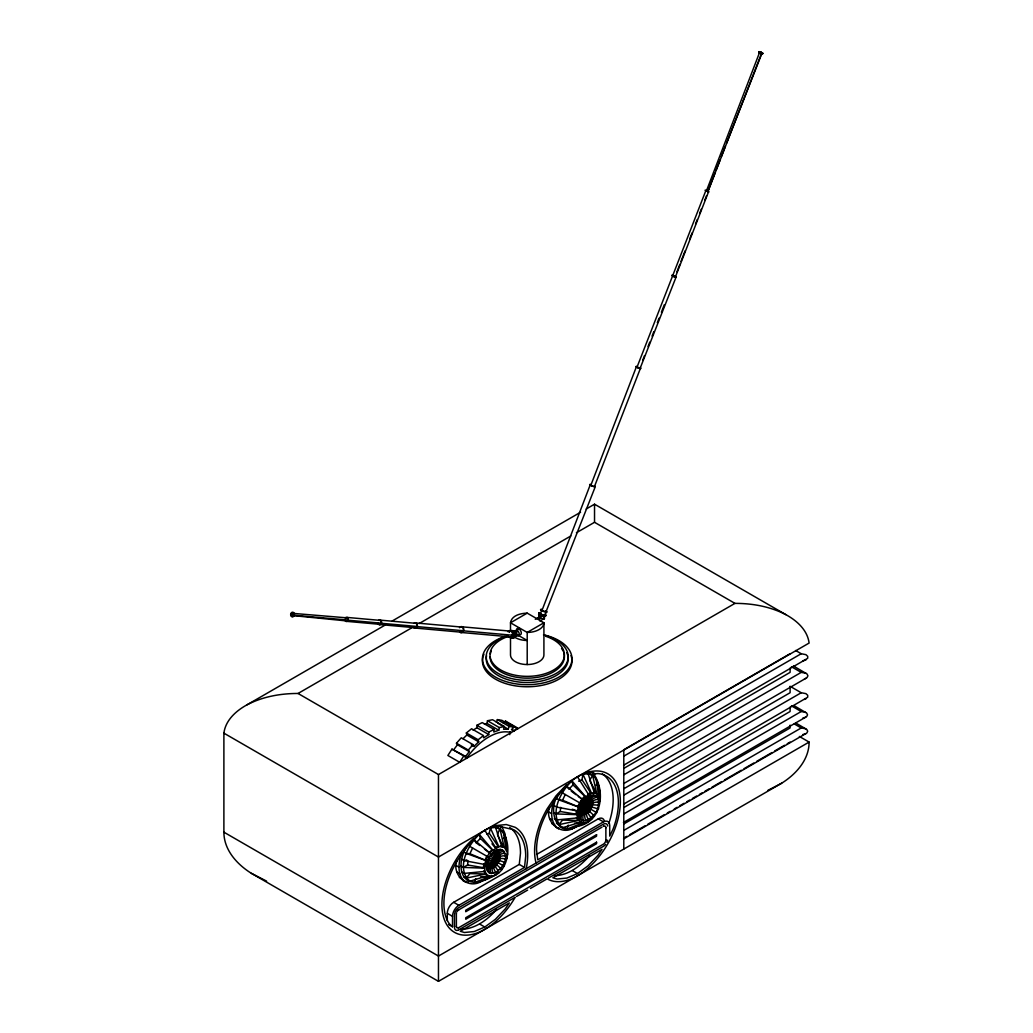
<?xml version="1.0" encoding="UTF-8"?>
<svg xmlns="http://www.w3.org/2000/svg" width="1033" height="1033" viewBox="0 0 1033 1033"><rect width="100%" height="100%" fill="white"/><g stroke="black" fill="none" stroke-linecap="round" stroke-linejoin="round"><path stroke-width="1.5" d="M447.302 920.777L447.302 913.327A8.845 5.1 -60 0 1 453.668 902.3L519.276 864.414L520.477 853.181A57.835 33.392 -60 0 0 509.734 827.472M452.519 926.769L452.519 916.336A8.845 5.1 -60 0 1 458.884 905.321L524.506 867.436L525.707 856.189A57.835 33.392 -60 0 0 513.724 829.719L495.905 825.574C482.153 829.409 472.197 839.403 464.359 850.714A57.835 33.392 -60 0 0 449.381 923.864L452.519 926.769L448.606 924.509M456.392 926.562L456.366 914.037A3.396 1.963 -60 0 1 456.547 912.849M588.59 796.34A7.154 4.132 60 0 0 586.421 799.555C596.867 812.622 573.367 823.611 583.322 802.305C598.714 791.795 593.019 814.469 580.43 808.322A7.154 2.918 11.6 0 0 578.867 810.582C576.156 830.364 598.365 816.806 598.327 805.366C601.025 785.584 578.816 799.129 578.867 810.582M605.88 840.255L605.867 827.446M292.868 615.849L291.745 614.7L292.752 613.305M293.514 615.423A1.356 1.072 -84.9 0 0 292.92 613.228A1.356 1.072 -84.9 0 0 291.745 615.061A1.356 1.072 -84.9 0 0 293.566 615.423A1.446 1.136 -84.9 0 0 292.933 613.15A1.356 1.072 -84.9 0 0 291.693 615.048A1.446 1.136 -84.9 0 0 293.566 615.474A1.356 1.072 -84.9 0 0 292.972 613.24A1.446 1.136 -84.9 0 0 291.629 615.087A1.356 1.072 -84.9 0 0 293.514 615.423L293.424 613.589M516.268 633.603L515.377 631.176L511.335 630.801M593.626 815.14A7.154 1.511 38.8 0 1 589.52 811.137L588.59 807.974L583.322 802.305A7.154 1.511 38.8 0 1 582.87 801.117M799.361 736.452L809.11 742.081C809.123 759.862 795.939 774.285 781.658 783.221L438.47 981.35L251.342 873.311C237.061 864.376 223.877 849.965 223.89 832.172L223.89 733.146C225.543 720.13 236.234 710.652 247.184 704.726L385.283 624.991M473.127 730.202L476.923 727.736L476.923 725.282L482.243 722.596L494.058 729.427L493.787 731.997L498.771 730.228L499.301 727.568L504.375 726.561L503.587 729.272L508.171 729.143L509.192 726.419L513.685 727.155L511.839 729.75L514.085 730.886L517.339 727.878L505.524 721.06L503.355 723.061M482.346 880.671C469.163 890.42 451.821 875.958 456.638 861.083M465.78 882.311C456.625 875.674 458.329 862.49 461.661 853.129M494.536 826.452C512.42 831.552 511.684 866.351 495.93 874.886C486.336 879.612 472.249 887.876 463.778 876.72C458.613 867.694 461.377 856.46 465.818 847.706M487.718 875.7L469.641 881.304C455.773 868.017 467.691 845.304 479.26 834.341L492.922 850.249C483.16 855.466 479.544 881.962 495.93 874.886L495.039 874.37M460.899 866.003L463.365 867.423L467.575 864.995L468.014 860.876M463.365 867.423L484.309 868.172L483.431 867.668L483.818 863.962L484.709 864.479L464.088 860.592L461.635 859.172M486.453 866.945C484.361 857.183 502.864 840.397 505.408 855.995C507.5 865.757 488.996 882.544 486.453 866.945A5.604 3.241 0 0 1 487.537 863.82L489.358 857.674M505.654 848.132L506.247 842.67M575.007 827.149C561.836 836.872 544.52 822.436 549.324 807.574M558.453 828.789C549.724 822.5 550.834 809.975 553.959 800.937M536.631 854.433L598.262 818.859L603.479 821.868A9.09 5.242 -60 0 1 609.728 825.47L609.728 836.097L612.905 829.473A57.874 33.418 -60 0 0 597.926 773.562L595.047 773.859L592.58 772.439C605.893 789.302 602.975 822.074 577.46 826.31C555.715 838.744 547.438 808.71 558.479 794.209M564.276 827.756L566.743 829.176L582.78 822.939L579.487 821.687L580.378 822.203L562.301 827.807C548.433 814.52 560.351 791.807 571.92 780.845L585.582 796.753C575.82 801.97 572.205 828.466 588.59 821.39L587.7 820.873M553.559 812.506L556.025 813.927L560.235 811.499L560.674 807.38M556.025 813.927L576.969 814.675L576.091 814.172L576.479 810.466L577.37 810.982L556.748 807.096L554.295 805.675M592.051 806.024C591.883 791.239 574.309 815.424 587.39 812.855M592.219 805.74L592.632 803.145A7.154 4.132 0 0 1 598.662 802.163M598.611 791.898L598.908 789.173M589.52 811.137L591.793 807.199A7.154 1.511 21.2 0 1 597.319 808.749M484.464 724.301L486.956 723.41L487.486 720.737L492.56 719.73L504.375 726.561M585.982 820.719A7.154 5.062 75 0 1 584.82 814.572C589.391 810.931 589.701 804.061 588.035 798.871A7.154 5.062 75 0 1 591.199 795.229M493.064 826L495.53 827.42L501.741 846.492L500.85 845.988L504.143 847.241L498.048 846.259L489.268 833.257L490.352 827.924L495.53 827.42L499.959 828.789L504.143 847.241L507.151 851.515L507.552 854.756L506.661 854.252M596.028 778.456L598.649 795.462L597.771 794.945L599.811 798.018L596.803 793.744L590.708 792.763L581.928 779.76L583.012 774.427C598.856 770.373 600.121 790.477 600.212 801.259L599.321 800.756M675.866 276.883L674.549 276.87M759.436 53.07L759.436 51.986M759.113 52.451L759.888 52.606M759.371 52.98L706.34 191.131M761.683 53.858L759.139 52.36M761.928 53.664L761.024 53.561M761.321 53.639L762.483 53.354L761.373 52.786M760.882 53.768L763 53.38M588.074 808.026C589.52 807.225 587.403 809.588 591.767 807.367M591.393 807.767C591.289 786.952 573.754 824.618 590.708 809.201M591.56 807.651L592.413 805.12A7.154 2.918 11.6 0 1 598.327 805.366M578.519 813.784A7.154 4.132 0 0 1 580.223 810.298C585.182 810.027 593.265 807.716 592.413 801.414A7.154 5.062 -15 0 1 598.327 799.348M541.654 610.568L539.045 617.295L540.556 618.018A3.486 0.736 21.3 0 0 542.996 618.806L543.668 618.819A3.486 0.736 21.3 0 0 544.417 618.625L544.055 618.199M544.249 618.367L544.417 618.625A3.486 0.659 22.2 0 1 543.668 618.832L546.25 612.182M496.356 722.325L497.377 719.601L501.87 720.337L513.685 727.155M583.555 820.951A7.154 5.643 -84.9 0 1 583.322 814.714C588.474 811.409 590.579 804.578 589.52 798.729A7.154 5.643 -84.9 0 1 593.626 794.997M714.965 173.182L708.018 191.144L708.948 191.854L707.515 191.583M716.114 170.187L720.169 159.715M721.318 156.719L725.373 146.234M726.535 143.251L761.928 53.354M707.876 191.673L761.36 53.871L762.78 53.574M545.644 610.929L546.573 611.923L541.925 610.593L590.14 485.045M636.315 366.973L590.811 485.381L589.662 484.542L590.347 484.296M705.901 190.253L705.074 190.253L705.72 190.937L636.974 367.283L635.876 366.508L637.18 366.508M759.617 52.631L760.65 53.587M759.72 53.303L758.984 52.231M676.938 271.821L679.83 264.358M680.992 261.362L685.06 250.916M689.708 238.959L692.033 232.993M695.519 224.032L697.262 219.551M699.586 213.573L701.33 209.092M704.816 200.131L706.559 195.65M761.218 52.244L762.186 52.877L760.598 52.154M642.784 360.065L644.527 355.584M648.014 346.61L649.757 342.117M652.081 336.138L653.837 331.658M657.324 322.683L659.067 318.19M661.391 312.211L664.296 304.735M675.388 277.051L708.496 191.906M675.195 276.302L676.073 277.089L640.098 368.381L640.938 368.458L640.253 367.787M592.671 486.22L594.414 486.646L640.357 368.523L639.672 368.316M545.928 612.001L595.279 486.685L594.608 485.975M544.339 616.52L544.778 615.371M475.658 878.605L474.082 882.673L490.12 876.449L480.539 876.81M566.743 829.176L568.318 825.109M591.199 817.697A7.154 2.918 48.4 0 1 588.035 812.713C590.618 808.865 586.964 803.997 584.82 800.73A7.154 2.918 48.4 0 1 584.885 798.987M463.778 851.967L466.232 853.387L469.886 853.71L472.623 848.016M466.232 853.387L485.872 860.566L484.981 860.063L486.827 856.215M556.438 798.47L558.892 799.891L562.546 800.213L565.283 794.519M558.892 799.891L578.532 807.07L577.641 806.566L581.889 799.193L584.691 796.236L585.582 796.753L591.599 793.279L583.012 774.427M590.411 809.02C594.13 791.962 575.962 817.878 589.727 810.027M591.793 807.199L590.799 809.252M508.882 637.141L513.698 637.735A3.486 2.75 -84.9 0 0 515.596 636.47L515.932 635.695A3.486 2.75 -84.9 0 0 516.151 633.035L514.77 631.098L515.596 631.912M513.698 637.735A3.486 2.725 -87.4 0 0 515.544 636.47L515.945 635.695A3.486 2.763 -82.4 0 0 516.138 633.035L515.829 632.235M515.596 636.47L516.255 635.708L512.575 635.385M581.463 820.305A7.154 5.836 -60 0 1 582.044 814.314C587.557 811.564 591.186 805.275 590.811 799.129A7.154 5.836 -60 0 1 595.718 795.642M499.959 828.789L497.415 834.341M592.619 775.292L589.649 780.444L596.803 793.744L592.619 775.292L585.724 772.503L588.19 773.924L594.401 792.995L593.51 792.492L595.925 793.228M465.625 756.427L451.963 749.157L447.87 755.472L459.685 762.289L463.778 755.975L465.625 756.427L469.292 751.585L468.272 750.048L456.457 743.231L461.273 737.794L473.088 744.625L473.876 746.433L478.692 741.823L478.163 739.77L466.348 732.952L471.59 728.756L483.405 735.573L483.676 737.846L488.738 734.553L488.738 732.113L476.923 725.282M595.047 773.859L588.565 772.077C569.377 777.087 559.047 794.429 548.523 809.601A57.874 33.418 -60 0 0 536.54 849.939L537.741 859.818L603.479 821.868M453.81 749.609L457.477 744.767L456.457 743.231M579.862 818.82A7.154 5.643 -35.1 0 1 581.05 813.41C586.641 811.396 591.509 806.153 591.793 800.046A7.154 5.643 -35.1 0 1 597.319 797.127M466.232 878.14L469.886 873.608L485.872 873.983L466.232 878.14L463.778 876.72M558.892 824.644L562.546 820.112L578.532 820.486L558.892 824.644L556.438 823.224M293.527 615.345L292.817 615.836M468.272 750.048L473.088 744.625M479.751 845.485L476.187 842.786L480.345 838.409L479.26 834.341M484.49 849.087L489.229 852.69L492.031 849.733L492.922 850.249L498.939 846.776L490.352 827.924M500.669 868.211A5.604 1.188 38.8 0 1 496.873 864.647A15.56 3.293 38.8 0 0 495.93 861.47A15.56 3.293 38.8 0 0 490.649 855.789L492.147 854.201A5.604 2.286 48.4 0 1 493.477 852.315M566.368 784.886L556.025 795.81L547.141 808.8A60.637 35.006 -60 0 0 536.05 863.033M568.847 789.289L573.005 784.899L571.92 780.845M588.035 812.713L589.791 810.711M496.744 909.35C487.537 919.822 475.051 929.261 460.55 929.351M589.417 855.879C580.494 865.925 568.576 875.325 554.605 875.752M463.029 738.685L466.877 735.005L466.348 732.952M578.867 816.599A7.154 5.062 -15 0 1 580.43 812.041C585.621 810.918 591.096 807.444 592.335 801.982C585.879 791.833 574.103 817.49 586.77 813.578M503.484 838.486L505.511 836.678L507.151 851.515L506.26 851.011M596.144 784.99L598.172 783.182M478.163 739.77L483.405 735.573M484.8 879.806L488.131 877.379M588.629 811.938C573.56 821.493 587.583 789.238 592.4 804.048M588.268 812.493L586.421 813.888A7.154 4.132 60 0 0 588.59 819.608M577.46 826.31L580.791 823.882M484.8 927.027L495.388 919.305L505.253 908.898L509.334 902.919L460.279 931.25L464.359 932.502L474.224 931.534L484.8 927.027L479.583 924.019M577.46 873.569L588.061 865.835L597.926 855.414L602.071 849.346L552.862 877.766L557.007 879.044L566.872 878.063L577.46 873.569L572.243 870.548M623.596 765.233L807.703 658.292L807.703 656.342L805.947 654.677L801.234 653.721L795.655 650.506M623.596 804.152L807.703 697.223L807.703 695.286L805.934 693.647L801.234 692.73L790.064 686.286M623.454 822.475L806.67 716.579L807.535 714.823L806.67 713.08L794.545 705.952M623.506 838.964L806.812 733.043L807.703 731.261L806.812 729.479L796.03 723.152M623.583 783.634L807.005 677.635L807.935 675.789L807.005 673.955L793.409 665.988M514.344 636.806L512.303 637.451M458.497 910.008L601.968 827.162M392.256 620.962L580.572 512.239M586.163 509.024L594.53 504.194L785.816 614.622C796.766 620.549 807.457 630.027 809.11 643.055L438.47 857.041L223.89 733.146M247.184 704.726C262.808 696.616 280.563 693.453 298.046 693.466L412.18 627.573M419.14 623.545L570.862 535.959M576.427 532.744L594.53 522.298L734.954 603.375C752.437 603.362 770.192 606.526 785.816 614.622M509.915 636.806A3.486 2.75 -84.9 0 0 510.509 637.284L510.496 654.896A16.709 9.646 0 0 0 527.204 664.542A16.709 9.646 0 0 0 543.913 654.896L543.913 622.783L527.204 613.137L510.496 622.783L510.496 630.827M514.421 631.344L519.418 628.451M535.275 619.296L540.22 616.443M516.784 635.657L516.784 629.975A3.486 2.014 60 0 1 519.25 634.236A3.486 2.014 60 0 1 516.784 635.657L513.233 637.71A3.486 2.014 60 0 1 512.006 636.612M298.046 693.466L438.47 774.543L734.954 603.375M624.048 749.596L790.103 653.721M624.035 756.027L801.234 653.721M624.048 768.242L790.103 672.38L790.103 668.08M624.035 774.685L801.234 672.38L805.921 673.219M624.048 788.605L790.103 692.73L790.103 686.725M624.035 795.036L801.234 692.73M624.048 807.393L790.103 711.517L790.103 707.127M624.035 813.823L801.234 711.517L805.65 712.37M624.048 823.817L790.103 727.955L790.103 725.14M624.035 830.261L801.234 727.955L805.753 728.769M458.51 927.789L603.427 844.155A3.486 2.014 -60 0 0 605.893 839.868M516.513 896.502L527.656 890.072M530.433 888.47L547.141 878.825A60.637 35.006 -60 0 0 614.596 829.628A60.637 35.006 -60 0 0 588.565 772.077M548.51 878.037L603.427 846.337M624.048 837.944L626.837 836.33M629.639 834.716L644.979 825.858M647.768 824.244L664.516 814.585M667.305 812.971L670.094 811.357M674.291 808.942L677.08 807.328M679.869 805.714L684.053 803.3M686.842 801.698L689.631 800.084M692.42 798.47L696.616 796.056M699.406 794.442L702.195 792.827M704.984 791.213L709.167 788.799M711.957 787.198L721.731 781.555M724.52 779.941L741.255 770.269M744.057 768.668L753.819 763.025M756.608 761.411L771.961 752.553M774.75 750.939L784.512 745.297M787.301 743.695L790.103 742.081M809.11 742.081L438.47 956.067L223.89 832.172M458.897 909.763L458.807 909.802A3.396 1.963 -60 0 0 458.174 910.254M781.658 783.221L767.842 790.387M488.738 732.113L494.058 729.427M603.698 826.193L603.337 826.361A3.68 2.118 -60 0 1 605.893 827.807M571.92 828.673L585.582 822.668M479.26 882.169L492.922 876.165L492.031 875.648M578.583 781.18L581.928 779.76M487.034 834.199L489.268 833.257M590.708 792.763L587.7 794.041L588.59 794.558L577.46 776.79M491.966 843.819L495.039 847.538L498.048 846.259M805.947 659.958L802.938 660.849M804.539 699.431L805.934 698.876M805.65 717.276L802.835 718.09M805.753 733.753L802.861 734.54M804.513 678.901L805.921 678.371M588.733 820.215L591.599 819.195L590.708 818.678M496.072 873.711L498.939 872.691L498.048 872.188M758.816 51.65L759.565 53.045M762.457 53.445L761.36 53.871M464.088 860.592L466.8 859.869M574.645 823.172L581.889 822.436M495.905 825.574L506.247 824.541L515.131 827.291A60.637 35.006 -60 0 1 526.223 868.701M527.204 613.137C520.813 613.305 511.645 615.281 510.496 622.783L527.204 632.428L543.913 622.783A16.709 9.646 0 0 1 527.204 632.428L527.204 664.542M759.139 51.65L760.068 53.07M759.539 52.192L760.288 53.561M541.641 609.522L540.956 609.767L541.925 610.593M292.701 613.305L293.449 613.641M347.088 617.863L292.998 613.382M512.536 631.15L512.975 631.189A3.228 2.57 -88.2 0 1 514.227 635.45A3.486 2.789 -84.1 0 1 510.405 637.271M462.371 626.85L511.18 631.202M416.222 623.002L462.255 627.121M380.531 620.162L416.092 623.338M347.243 617.437L380.428 620.407M293.824 615.242L347.669 620.032M347.992 620.213L381.177 623.183M381.358 623.286L416.919 626.463M417.177 626.618L463.223 630.724M463.443 630.853L512.252 635.205M345.758 621.272L378.943 624.242M378.853 624.474L414.414 627.651A2.363 1.872 -84.9 0 0 417.112 625.559A2.363 1.872 -84.9 0 0 414.659 623.286M414.285 627.987L460.331 632.106M460.227 632.377L509.037 636.728A3.034 2.389 -84.9 0 0 512.497 633.655A3.034 2.389 -84.9 0 0 508.791 631.512M510.638 637.051A3.215 2.595 -83.5 0 0 514.163 635.437A3.228 2.608 -83.3 0 1 510.702 637.051L510.25 637.012A3.215 2.544 -84.9 0 0 513.801 634.998A3.215 2.544 -84.9 0 0 511.903 630.905M588.59 807.974L581.05 806.244A7.154 1.511 21.2 0 0 579.862 807.199M345.926 620.859L292.171 615.513M759.384 52.102L760.185 52.141M761.566 53.496L762.47 53.574M706.146 190.421L706.004 190.963M675.582 277.154L674.045 276.715M594.634 486.775L591.948 486.001M560.235 811.499L576.091 814.172M467.575 864.995L483.431 867.668M759.513 51.844L760.637 52.024M672.664 275.282L674.317 275.811M636.987 366.366L637.697 366.638M639.156 368.187L639.853 368.445M572.205 809.252L575.058 810.066M559.847 826.387L562.804 827.304M555.702 827.188L559.331 828.311M467.187 879.884L471.616 881.252M463.016 880.723L467.872 882.221M760.03 51.973L761.076 52.451M761.153 53.535L759.784 52.864M638.588 368.006L639.259 368.303M760.391 52.98L761.334 53.316M674.278 275.863L671.721 275.282L672.612 276.069M674.058 276.779L672.935 276.315M638.614 368.097L637.309 367.554M562.546 800.213L577.641 806.566M469.886 853.71L484.981 860.063M706.727 191.312L705.72 190.937M638.007 367.774L636.754 367.257M591.25 485.691L591.999 485.962M539.755 617.669L540.556 618.031A3.486 0.813 20.3 0 0 543.022 618.741M266.617 881.149L251.342 873.311M674.872 276.069L675.995 276.779M590.631 485.368L591.367 485.678M791.459 666.737L801.234 672.38M791.459 705.875L801.234 711.517M794.261 723.926L801.234 727.955M517.456 634.843L527.204 640.473A16.709 9.646 0 0 1 515.39 637.645M505.963 721.938L517.778 728.756M497.377 719.601L509.192 726.419M511.464 729.375L514.085 730.886M497.661 723.087L508.171 729.143M487.486 720.737L499.301 727.568M486.956 723.41L498.771 730.228M476.923 727.736L488.738 734.553M597.771 808.361L598.649 808.878M466.877 735.005L478.692 741.823M581.101 803.648L595.718 812.08M562.301 792.802L580.378 803.235M595.925 812.209L596.803 812.713M471.255 744.922L473.876 746.433M593.51 815.721L594.401 816.238M457.477 744.767L469.292 751.585M451.963 749.157L463.778 755.975M465.095 757.576L466.477 758.377A53.057 30.628 -60 0 1 511.18 732.565L509.798 731.764L509.798 734.657M548.846 812.041L551.609 813.63M554.295 818.498L556.748 819.918L577.37 817.929L576.479 817.413L577.641 819.982M549.646 818.575L552.41 820.163M551.984 823.74L554.747 825.328M502.464 827.381L499.998 825.961L502.632 828.389L504.969 833.566L505.77 840.1M495.039 847.538L495.93 848.054L484.8 830.287M519.276 864.414L524.506 867.436M506.26 857.945L507.151 858.462L506.609 855.479M489.229 852.69L490.12 853.206L474.082 839.79L476.187 842.786M469.641 846.298L487.718 856.731M488.674 857.274L502.632 865.344M503.265 865.706L504.143 866.209M500.85 869.218L501.741 869.734M456.16 865.551L458.923 867.152M461.635 871.994L464.088 873.414L484.709 871.426L483.818 870.909L484.981 873.479M456.96 872.097L459.711 873.686M459.298 877.262L462.061 878.863M453.668 902.3L458.884 905.321M447.302 913.327L452.519 916.336M762.238 52.748L762.948 53.509M639.879 367.541L640.537 367.851M571.223 791.097L575.962 794.7M578.338 796.495L582.78 799.71L566.743 786.294L568.15 788.295M497.506 827.368L503.368 831.952L505.989 848.958M573.005 784.899L584.691 796.236M480.345 838.409L492.031 849.733M497.686 835.361L503.265 846.724M597.72 794.829L598.933 797.515M517.339 727.878L517.43 728.962M505.524 721.06L505.615 722.132M623.79 750.048L623.79 849.074M594.53 504.194L594.53 522.298M438.47 774.543L438.47 981.35M512.174 630.711A3.486 2.75 -84.9 0 1 513.569 630.995M511.103 637.335A3.486 2.75 -84.9 0 1 510.509 636.87M511.58 630.659A3.486 2.75 -84.9 0 1 512.975 630.943A3.486 2.776 -87.6 0 1 514.344 635.566A3.486 2.815 -83.4 0 1 510.599 637.296A3.486 2.789 -83.9 0 0 514.227 635.54A3.486 2.763 -86.9 0 0 512.923 630.931M511.684 630.931A3.215 2.544 -84.9 0 1 512.975 631.189A3.215 2.57 -87.5 0 1 514.098 635.45A3.486 2.75 -84.9 0 1 509.721 636.793M511.387 630.905A3.215 2.544 -84.9 0 1 512.678 631.163A3.215 2.544 -86 0 1 513.853 635.411A3.215 2.583 -84 0 1 510.496 637.038M513.737 635.398A3.215 2.544 -85.3 0 0 512.588 631.15A3.215 2.544 -85.6 0 1 513.788 635.411A3.215 2.544 -84.9 0 1 510.418 637.038M511.374 630.634A3.486 2.75 -84.9 0 1 512.768 630.918A3.486 2.763 -86.2 0 1 514.098 635.54M509.489 631.899A3.486 2.75 -84.9 0 1 510.031 631.279M513.905 635.437A3.215 2.557 -86.3 0 0 512.73 631.163A3.215 2.557 -87.1 0 1 514.034 635.437A3.486 2.763 -85.9 0 0 512.768 630.918A3.486 2.75 -85.6 0 1 513.982 635.515A3.486 2.75 -85.2 0 0 512.678 630.918M511.232 630.621A3.486 2.75 -84.9 0 1 513.995 635.075A3.486 2.75 -84.9 0 1 509.566 636.78M509.334 631.886A3.486 2.75 -84.9 0 1 509.876 631.266M508.055 631.77A3.486 2.75 -84.9 0 1 512.11 631.473A3.486 2.75 -84.9 0 1 511.826 636.599A3.486 2.75 -84.9 0 1 507.81 636.005M508.107 635.747A3.034 2.389 -84.9 0 0 508.52 636.315A37.175 21.461 0 0 0 498.719 668.687A37.175 21.461 0 0 0 555.689 668.687A37.175 21.461 0 0 0 545.798 636.302M459.504 627.702A3.034 2.389 -84.9 0 1 462.887 627.263A3.034 2.389 -84.9 0 1 463.094 631.525A3.034 2.389 -84.9 0 1 459.698 631.964M460.098 627.393A2.737 2.156 -84.9 0 1 462.991 627.819A2.737 2.156 -84.9 0 1 462.784 631.512A2.737 2.156 -84.9 0 1 459.866 631.731M414.052 623.286A2.737 2.156 -84.9 0 1 416.945 623.712A2.737 2.156 -84.9 0 1 416.738 627.393A2.737 2.156 -84.9 0 1 413.82 627.612M378.659 620.407A2.363 1.872 -84.9 0 1 381.332 621.104A2.363 1.872 -84.9 0 1 380.428 624.449A2.363 1.872 -84.9 0 1 377.91 623.157M379.163 620.355A2.105 1.666 -84.9 0 1 381.216 621.401A2.105 1.666 -84.9 0 1 380.48 624.126A2.105 1.666 -84.9 0 1 378.298 623.545M345.254 618.031A2.105 1.666 -84.9 0 1 347.811 617.979A2.105 1.666 -84.9 0 1 347.295 621.156A2.105 1.666 -84.9 0 1 344.919 620.097M345.526 618.315A1.64 1.291 -84.9 0 1 347.45 618.173A1.64 1.291 -84.9 0 1 347.308 620.601A1.64 1.291 -84.9 0 1 345.422 620.317M541.808 620.123A3.499 2.027 -60 0 1 540.427 620.962M538.567 619.051A3.499 2.027 -60 0 1 539.045 617.295M539.678 615.642A3.486 0.736 21.3 0 1 539.988 614.519M539.652 613.654A3.486 0.736 21.3 0 0 539.975 614.88A3.486 0.736 21.3 0 0 544.572 616.494A3.486 0.736 21.3 0 0 544.236 615.268L544.288 615.139A3.486 0.736 21.3 0 1 544.623 616.365A3.486 0.736 21.3 0 1 540.027 614.751A3.486 0.736 21.3 0 1 539.691 613.525M539.833 613.757A3.215 0.671 21.3 0 0 540.143 614.893A3.215 0.671 21.3 0 0 544.391 616.391A3.215 0.671 21.3 0 0 544.081 615.255L544.133 615.126A3.215 0.671 21.3 0 1 544.43 616.262A3.215 0.671 21.3 0 1 540.182 614.764A3.215 0.671 21.3 0 1 539.885 613.641M544.171 614.997A3.215 0.671 21.3 0 1 544.481 616.133A3.215 0.671 21.3 0 1 540.233 614.648A3.215 0.671 21.3 0 1 539.936 613.512M544.339 615.022A3.486 0.736 21.3 0 1 544.675 616.249A3.486 0.736 21.3 0 1 540.078 614.622A3.486 0.736 21.3 0 1 539.742 613.395A3.486 0.736 21.3 0 0 539.923 614.377A3.486 0.736 21.3 0 0 544.314 616.055A3.486 0.736 21.3 0 0 544.946 615.255M544.753 615.203A3.215 0.671 21.3 0 1 542.467 615.5A3.215 0.671 21.3 0 1 539.549 613.382M545.101 614.867A3.486 0.736 21.3 0 1 544.456 615.681A3.486 0.736 21.3 0 1 540.065 614.002A3.486 0.736 21.3 0 1 539.936 612.892M544.895 614.829A3.215 0.671 21.3 0 1 542.622 615.113A3.215 0.671 21.3 0 1 539.691 612.995M545.153 614.738A3.486 0.736 21.3 0 1 542.687 615.061A3.486 0.736 21.3 0 1 539.523 612.763A3.486 0.736 21.3 0 0 540.827 614.119A3.486 0.736 21.3 0 0 545.14 615.5A3.486 0.736 21.3 0 0 544.636 614.261M544.946 614.7A3.215 0.671 21.3 0 1 542.674 614.984A3.215 0.671 21.3 0 1 539.742 612.866M544.998 614.57A3.215 0.671 21.3 0 1 542.725 614.867A3.215 0.671 21.3 0 1 539.794 612.75M545.915 610.955A3.486 0.736 21.3 0 1 546.057 612.156A3.486 0.736 21.3 0 1 541.266 610.322A3.486 0.736 21.3 0 1 541.963 609.444M537.922 617.773A3.486 2.014 60 0 1 540.298 621.246M541.369 621.466A3.486 2.014 60 0 1 540.737 621.001M539.239 615.965A3.486 2.014 60 0 1 539.626 615.603M570.991 655.542A44.768 25.838 0 0 1 526.042 686.764A44.768 25.838 0 0 1 483.961 654.238M543.552 634.779A44.768 25.838 0 0 1 564.186 673.4A44.768 25.838 0 0 1 494.394 676.421A44.768 25.838 0 0 1 504.827 636.457M566.781 652.714A40.984 23.656 0 0 1 529.89 682.451A40.984 23.656 0 0 1 486.569 655.761M543.59 635.011A40.984 23.656 0 0 1 560.48 670.507A40.984 23.656 0 0 1 496.821 672.573A40.984 23.656 0 0 1 506.712 636.199M563.669 652.494A37.175 21.461 0 0 1 530.859 678.048A37.175 21.461 0 0 1 490.029 656.691M490.339 653.889A37.175 21.461 0 0 1 491.295 651.139M561.552 648.479A37.175 21.461 0 0 1 563.114 651.139M516.474 629.51A3.486 2.014 60 0 1 520.348 630.233A3.486 2.014 60 0 1 520.077 634.804M458.278 930.087A6.133 3.538 -60 0 0 458.846 929.803L515.131 897.315A60.637 35.006 -60 0 1 447.663 926.007A60.637 35.006 -60 0 1 473.708 838.383M457.709 930.294A6.133 3.538 -60 0 1 454.481 927.285L454.481 915.161A6.056 3.499 -60 0 1 458.846 907.607L603.427 824.14A6.34 3.667 -60 0 1 607.74 826.038M458.833 927.634A3.473 2.001 -60 0 1 456.366 926.201M598.262 818.859A9.09 5.242 -60 0 1 604.253 820.757M602.407 773.937A57.874 33.418 -60 0 1 608.811 823.404M607.636 840.165A6.146 3.551 -60 0 1 606.888 842.36M605.609 844.4A6.146 3.551 -60 0 1 603.995 845.962M457.077 911.623A3.396 1.963 -60 0 1 457.864 910.551M494.097 851.696A5.604 3.241 60 0 0 493.761 853.026A15.56 8.987 60 0 1 495.93 861.47A15.56 6.353 48.4 0 1 495.375 866.235A5.604 2.286 48.4 0 0 498.384 870.625M494.239 851.437A5.604 3.241 60 0 1 495.091 850.701M495.349 850.611A5.604 3.241 60 0 1 495.93 850.533M498.384 849.488A5.604 3.964 75 0 0 495.375 852.341L492.147 854.201A15.56 6.353 48.4 0 1 495.93 861.47A15.56 8.987 60 0 1 493.761 867.41A5.604 3.241 60 0 0 495.93 872.407M500.669 849.255A5.604 4.429 -84.9 0 0 496.873 852.199L495.375 852.341A15.56 11.001 75 0 1 495.93 861.47A15.56 11.001 75 0 1 492.147 868.094A5.604 3.964 75 0 0 493.477 873.453M502.632 849.862A5.604 4.584 -60 0 0 498.164 852.587A15.56 12.706 -60 0 1 495.93 861.47A15.56 12.267 -84.9 0 1 490.649 868.249A5.604 4.429 -84.9 0 0 491.191 873.686M504.143 851.257A5.604 4.429 -35.1 0 0 499.159 853.516A15.56 12.267 -35.1 0 1 495.93 861.47A15.56 12.706 -60 0 1 489.358 867.849A5.604 4.584 -60 0 0 489.229 873.079M505.085 853.348A5.604 3.964 -15 0 0 499.778 854.885A15.56 11.001 -15 0 1 495.93 861.47A15.56 12.267 -35.1 0 1 488.377 866.932A5.604 4.429 -35.1 0 0 487.718 871.684M505.408 855.995A5.604 3.241 0 0 0 499.998 856.628A15.56 8.987 0 0 1 495.93 861.47A15.56 11.001 -15 0 1 487.744 865.551A5.604 3.964 -15 0 0 486.775 869.592M505.085 859.017A5.604 2.286 11.6 0 0 499.778 858.604A15.56 6.353 11.6 0 1 495.93 861.47A15.56 8.987 0 0 1 487.537 863.82C490.301 876.643 507.1 856.137 496.873 852.199A15.56 12.267 -84.9 0 1 495.93 861.47A15.56 6.353 11.6 0 1 487.744 861.832A5.604 2.286 11.6 0 0 486.775 863.924M504.143 862.206A5.604 1.188 21.2 0 0 499.159 860.696A15.56 3.293 21.2 0 1 495.93 861.47A15.56 3.293 21.2 0 1 488.377 859.74A5.604 1.188 21.2 0 0 487.718 860.734M490.649 855.789A5.604 1.188 38.8 0 1 491.191 854.73M583.077 800.846A7.154 1.511 38.8 0 1 583.555 800.807M585.143 798.612A7.154 2.918 48.4 0 1 585.982 798.238M584.187 808.555C589.753 824.463 596.751 788.231 584.187 808.555M585.569 808.49C590.075 819.97 594.22 793.848 585.569 808.49M586.227 808.426C589.843 817.658 593.187 796.663 586.227 808.426M586.873 808.348C589.585 815.282 592.103 799.49 586.873 808.348M587.48 808.245C589.262 812.106 590.372 803.003 587.48 808.245M596.558 834.69L465.715 910.228L465.715 911.726L596.558 836.188L596.558 834.69M596.558 842.192L465.715 917.73L465.715 919.228L596.558 843.69L596.558 842.192M293.63 615.603A1.653 1.304 -84.9 0 0 292.92 612.931A1.653 1.304 -84.9 0 0 291.422 615.151A1.653 1.304 -84.9 0 0 293.63 615.603M293.708 615.733A1.859 1.459 -84.9 0 0 292.907 612.724A1.859 1.459 -84.9 0 0 291.216 615.216A1.859 1.459 -84.9 0 0 293.708 615.733M293.901 616.03A2.35 1.859 -84.9 0 0 292.881 612.233A2.35 1.859 -84.9 0 0 290.751 615.384A2.35 1.859 -84.9 0 0 293.901 616.03"/></g></svg>
